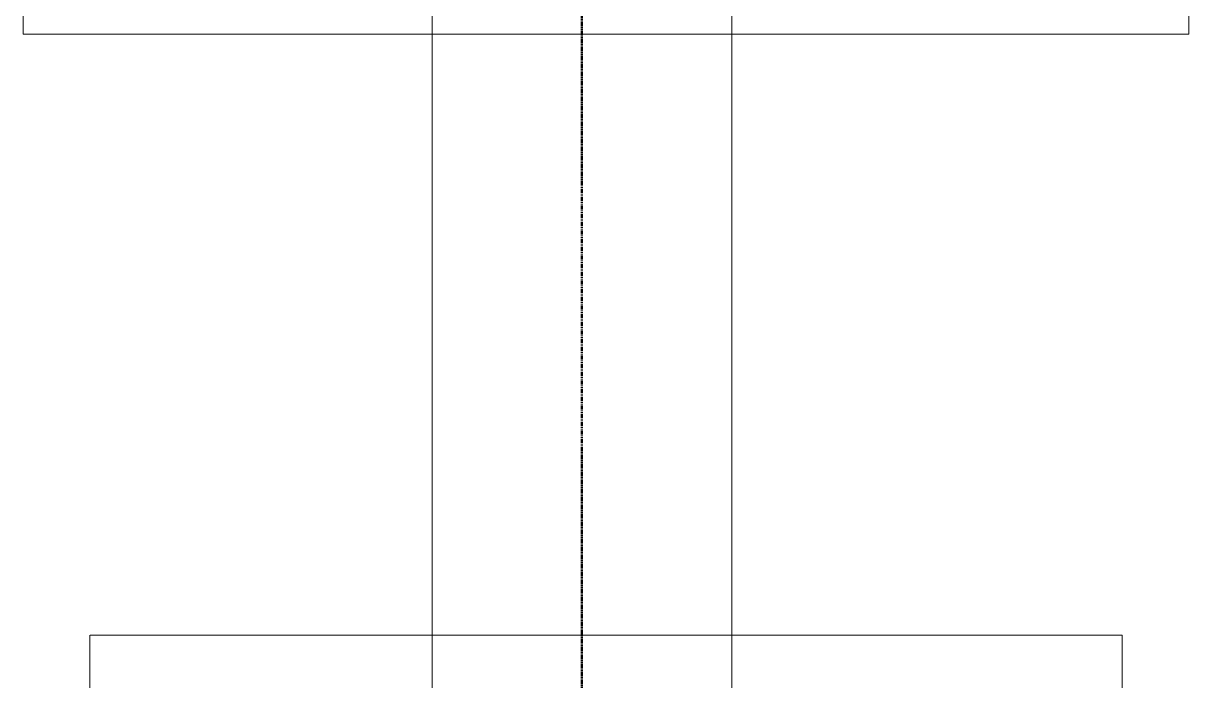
# Model space of a CAD drawing. Header units: inches. Extents: x 86328 to 235202, y 68629 to 184293.
# Drawn here: x 189459 to 192959, y 125070 to 127043 of the extents above; entities that cross this region are included whole.
import ezdxf

# ---------------------------------------------------------------- set-up
doc = ezdxf.new("R2010")
doc.units = ezdxf.units.IN
doc.header["$MEASUREMENT"] = 0
doc.linetypes.add('HIDDEN', pattern=[0.375, 0.25, -0.125])
doc.linetypes.add('PHANTOM2', pattern=[1.25, 0.625, -0.125, 0.125, -0.125, 0.125, -0.125])
doc.layers.add('DIM', color=251, linetype='Continuous', lineweight=0)

msp = doc.modelspace()

# ---------------------------------------------------------------- linework, layer by layer
at = {"layer": 'DIM', "color": 8, "linetype": 'PHANTOM2', "lineweight": 50, "ltscale": 20}
msp.add_line((191136.3, 137346.4), (191136.3, 119752.7), dxfattribs=at)
at = {"layer": 'DIM', "color": 8}
for p, q in [((190686.3, 123749.9), (190686.3, 135137.7)), ((191586.3, 123749.9), (191586.3, 135137.7))]:
    msp.add_line(p, q, dxfattribs=at)
at = {"layer": 'DIM', "color": 8, "linetype": 'HIDDEN', "ltscale": 7}
for p, q in [((189458.6, 129410.9), (189458.6, 127010.9)), ((192958.6, 127010.9), (192958.6, 129410.9)), ((189458.6, 127010.9), (192958.6, 127010.9)), ((192758.6, 125206.2), (189658.6, 125206.2)), ((189658.6, 125206.2), (189658.6, 122806.2)), ((192758.6, 122806.2), (192758.6, 125206.2))]:
    msp.add_line(p, q, dxfattribs=at)

doc.saveas('drawing.dxf')
